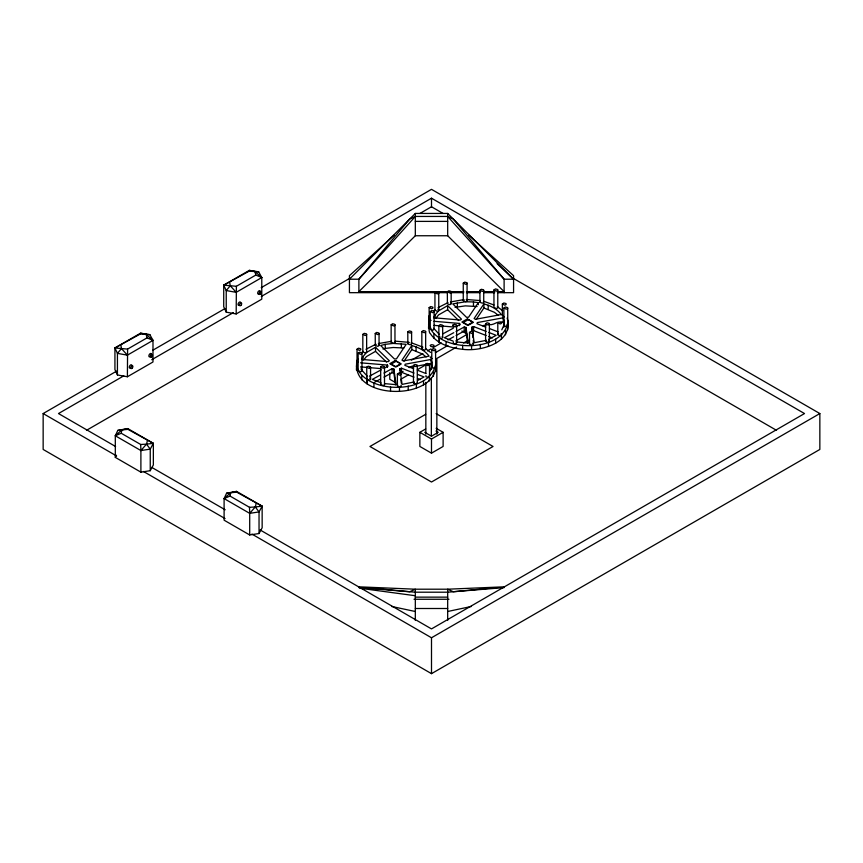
<?xml version="1.0" encoding="UTF-8"?>
<svg xmlns="http://www.w3.org/2000/svg" width="863" height="863" viewBox="0 0 863 863"><rect width="100%" height="100%" fill="white"/><g stroke="black" fill="none" stroke-linecap="round" stroke-linejoin="round"><path stroke-width="1.29" d="M127.39 376.764L127.595 349.094L147.044 337.865L152.988 340.378L152.988 361.985L127.39 376.764L117.433 374.963L114.93 369.569L114.93 347.962L140.529 333.183L149.871 334.639L152.988 340.378L127.39 355.157L117.433 353.366L114.93 347.962L140.324 333.992L149.871 334.639M236.182 313.949L236.386 286.289L255.836 275.06L261.78 277.562L261.78 299.17L236.182 313.949L226.235 312.158L223.722 306.753L223.722 285.157L249.321 270.378L258.673 271.823L261.78 277.562L236.182 292.341L226.235 290.551L223.722 285.157L249.116 271.176L258.673 271.823M356.419 365.966C365.189 395.092 433.183 395.027 435.934 362.18C440.324 402.665 345.567 400.691 357.724 358.803M356.419 370.044L356.678 360.842M428.533 328.404C429.601 298.069 427.271 332.913 430.259 333.463C437.174 344.251 450.605 348.005 462.644 349.31C481.338 351.813 514.046 342.438 507.185 318.026M431.813 368.76L430.939 359.461L405.168 364.218L404.855 365.34L413.604 368.738M503.927 327.12L503.053 317.832L477.282 322.579L476.969 323.711L485.718 327.099M508.048 320.54C505.297 353.388 437.304 353.452 428.533 324.337M147.422 440.615L146.494 444.143L150.248 449.105L140.896 450.551L115.308 435.772L121.241 433.258L121.845 429.914L127.756 428.577L153.355 443.355L153.355 464.963L150.248 470.702L140.896 472.147L115.308 457.379L115.308 435.772L117.81 430.378L127.756 428.577L127.961 429.375L153.355 443.355L150.248 449.105L150.248 470.702M256.214 503.42L255.286 506.959L259.04 511.91L249.698 513.356L224.1 498.587L230.033 496.074L230.637 492.719L236.548 491.392L262.147 506.171L262.147 527.768L259.04 533.517L249.698 534.963L224.1 520.184L224.1 498.587L226.602 493.183L236.548 491.392L236.753 492.19L262.147 506.171L259.04 511.91L259.04 533.517M140.324 333.992L140.529 333.183L146.117 334.337L152.988 340.378M249.116 271.176L249.321 270.378L254.919 271.521L261.78 277.562M357.023 349.235L358.501 348.188L360.615 348.738A1.909 1.1 0 0 1 359.375 350.346L357.023 349.235L357.023 360.961L358.382 362.05M362.827 334.391L364.294 333.345L366.419 333.895A1.909 1.1 0 0 1 365.168 335.502L362.827 334.391L362.827 351.834L365.168 352.945A1.909 1.1 0 0 0 366.419 351.349M358.145 353.194L359.623 352.158L361.737 352.708A1.909 1.1 0 0 1 360.497 354.305L358.145 353.194L358.145 370.648L360.497 371.759A1.909 1.1 0 0 0 361.737 370.151L361.068 369.742M357.023 360.961L357.66 360.173M375.232 333.452L376.71 332.417L378.825 332.967A1.909 1.1 0 0 1 377.584 334.564L375.232 333.452L375.276 345.47L377.584 346.3A1.909 1.1 0 0 0 378.825 344.693L378.512 344.456M366.732 367.25L368.21 366.203L370.335 366.753A1.909 1.1 0 0 1 369.084 368.361L366.732 367.25L366.786 379.267L369.084 380.087A1.909 1.1 0 0 0 370.324 378.49L369.655 378.07M375.232 345.189L375.869 344.402M366.732 378.976L367.379 378.188M391.144 324.79L392.622 323.744L394.736 324.294A1.909 1.1 0 0 1 393.496 325.901L391.144 324.79L391.144 342.244L393.496 343.345A1.909 1.1 0 0 0 394.736 341.748M380.691 367.012L382.169 365.966L384.283 366.516A1.909 1.1 0 0 1 383.043 368.123L380.691 367.012L380.691 384.456L383.043 385.567A1.909 1.1 0 0 0 384.466 384.24M391.144 342.244L391.435 341.694M380.691 384.456L380.982 383.906M407.789 331.942L409.267 330.907L411.381 331.457A1.909 1.1 0 0 1 410.141 333.053L407.789 331.942L407.843 343.959L410.141 344.779A1.909 1.1 0 0 0 411.381 343.183L411.068 342.945M397.368 374.046L398.846 373.01L400.971 373.56A1.909 1.1 0 0 1 399.72 375.157L397.368 374.046L397.422 386.063L399.72 386.883A1.909 1.1 0 0 0 400.971 385.286M407.789 343.668L408.792 342.73M397.368 385.772L397.66 385.222M421.834 331.586L423.312 330.551L425.437 331.101A1.909 1.1 0 0 1 424.186 332.697L421.834 331.586L421.834 349.04L424.186 350.151A1.909 1.1 0 0 0 425.437 348.555L430.572 352.406M429.138 307.595L430.615 306.559L432.73 307.109A1.909 1.1 0 0 1 431.489 308.706L429.138 307.595L429.138 319.321L431.101 320.453M413.463 365.448L414.941 364.413L417.056 364.963A1.909 1.1 0 0 1 415.815 366.559L413.463 365.448L413.463 382.902L415.815 384.013A1.909 1.1 0 0 0 417.239 382.687M434.941 292.751L436.408 291.716L438.533 292.266A1.909 1.1 0 0 1 437.282 293.862L434.941 292.751L434.941 310.205L437.282 311.316A1.909 1.1 0 0 0 438.533 309.709L437.854 309.299M430.259 311.554L431.737 310.518L433.852 311.068A1.909 1.1 0 0 1 432.611 312.665L430.259 311.554L430.259 329.008L432.611 330.119A1.909 1.1 0 0 0 433.852 328.523L433.55 328.274M429.138 319.321L429.429 318.771M421.834 349.04L422.482 348.253M413.463 382.902L413.755 382.352M434.941 310.205L435.222 309.655M430.259 329.008L430.907 328.22M447.347 291.823L448.825 290.777L450.939 291.327A1.909 1.1 0 0 1 449.699 292.935L447.347 291.823L447.401 303.841L449.699 304.661A1.909 1.1 0 0 0 450.939 303.064M431.77 349.688L433.237 348.641L435.362 349.191A1.909 1.1 0 0 1 434.121 350.788L431.77 349.688L431.77 367.131L434.121 368.242A1.909 1.1 0 0 0 435.362 366.646M438.846 325.61L440.324 324.574L442.449 325.124A1.909 1.1 0 0 1 441.198 326.721L438.846 325.61L438.9 337.627L441.198 338.447A1.909 1.1 0 0 0 442.449 336.85L442.136 336.613M438.846 337.336L439.86 336.397M463.258 283.15L464.736 282.115L466.851 282.665A1.909 1.1 0 0 1 465.61 284.261L463.258 283.15L463.258 300.604L465.61 301.716A1.909 1.1 0 0 0 466.851 300.119L466.538 299.871M463.258 300.604L463.895 299.817M479.904 290.313L481.381 289.267L483.496 289.817A1.909 1.1 0 0 1 482.255 291.414L479.904 290.313L479.957 302.32L482.255 303.15A1.909 1.1 0 0 0 483.496 301.543M469.494 332.417L470.961 331.37L473.086 331.921A1.909 1.1 0 0 1 471.834 333.528L469.494 332.417L469.537 344.434L471.834 345.254A1.909 1.1 0 0 0 473.086 343.647L472.406 343.237M479.904 302.039L480.195 301.489M469.494 344.143L469.774 343.593M493.949 289.957L495.427 288.911L497.552 289.461A1.909 1.1 0 0 1 496.301 291.058L493.949 289.957L493.949 307.401L496.301 308.512A1.909 1.1 0 0 0 497.552 306.915M485.578 323.819L487.056 322.773L489.17 323.323A1.909 1.1 0 0 1 487.929 324.93L485.578 323.819L485.578 341.273L487.929 342.374A1.909 1.1 0 0 0 489.17 340.777L488.857 340.54M485.578 341.273L486.214 340.486M502.352 304.035L503.83 302.989L505.955 303.539A1.909 1.1 0 0 1 504.704 305.135L502.352 304.035L502.352 315.761L504.326 316.894M503.884 308.048L505.362 307.001L507.476 307.552A1.909 1.1 0 0 1 506.236 309.159L503.884 308.048L503.884 325.502L506.236 326.613A1.909 1.1 0 0 0 507.476 325.006L507.164 324.768M502.352 315.761L502.644 315.211M501.079 333.808L501.392 334.046A1.909 1.1 0 0 1 500.152 335.653L498.027 335.092L498.436 333.754M503.884 325.502L504.521 324.715M429.677 371.489L431.694 367.002L431.932 362.363L430.939 359.461M501.791 329.86L503.809 325.373L504.046 320.734L503.053 317.832M115.308 457.379L116.311 455.211M362.935 356.753L361.565 359.407L388.264 361.651L389.31 360.756L375.513 347.293L366.43 352.503L362.935 356.753L362.935 359.806M435.049 315.124L433.679 317.767L460.378 320.011L461.435 319.127L447.627 305.653L438.544 310.863L435.049 315.124L435.049 318.177M411.791 345.556L401.996 360.151L403.28 360.939L429.105 356.171C425.092 350.486 418.35 347.347 411.791 345.556L411.791 349.623L404.1 361.101M478.329 302.665L468.566 317.228L466.559 317.347L452.762 303.884L465.34 301.791L473.474 301.931L478.329 302.665L478.329 304.704M483.906 303.916L474.111 318.523L475.394 319.299L501.23 314.542C497.207 308.846 490.464 305.707 483.906 303.916L483.906 307.994L476.214 319.461M425.977 375.621L425.912 376.732L428.037 377.282A1.909 1.1 0 0 0 429.278 375.685M361.521 353.107L363.043 351.241M363.636 359.979L366.43 356.57L375.513 351.36L375.513 347.293M433.636 311.467L435.157 309.612M435.75 318.339L438.544 314.941L447.627 309.731L447.627 305.653M120.874 345.222L121.467 348.566L117.433 353.366L117.433 374.963M229.666 282.406L230.259 285.75L226.235 290.551L226.235 312.158M140.896 472.147L140.896 450.551L146.494 444.143L153.355 443.355M249.698 534.963L249.698 513.356L255.286 506.959L262.147 506.171M504.111 292.676L504.111 279.213L453.237 218.986L447.681 216.44L415.319 216.44L358.889 279.213L358.889 291.64L463.776 291.64M447.681 216.44L504.111 279.213L513.571 279.213L447.681 213.441L415.319 213.441L349.429 279.213L358.889 279.213L409.763 218.986L415.319 216.44M358.889 291.64L415.319 235.75L447.681 235.75L504.111 291.64L497.39 291.64M394.359 235.07L349.429 275.685L349.429 292.676L435.513 292.676M115.308 435.772L121.845 429.914L127.961 429.375M224.1 498.587L230.637 492.719L236.753 492.19M365.934 349.278L375.88 344.251M438.048 307.638L447.994 302.622M453.453 342.039L453.032 343.388L455.157 343.938A1.909 1.1 0 0 0 456.398 342.331L456.085 342.093M261.23 287.649L431.5 189.342L819.85 413.55L819.85 449.45L431.5 673.658L43.15 449.45L43.15 413.55L116.624 371.133M152.773 350.259L225.081 308.523M123.765 375.869L58.49 413.55L115.61 446.527M151.748 359.72L233.344 312.611M261.316 296.451L431.5 198.199L804.51 413.55L431.5 628.911L260.151 529.979M419.947 213.441L431.5 206.764L443.053 213.441M86.462 430.335L349.903 278.242M411.371 360.195L422.848 353.56M427.444 350.917L430.896 348.922M433.194 347.595L441.23 342.956M400.799 372.654L403.097 371.327M409.99 367.358L412.287 366.031M435.254 352.762L447.886 345.47M455.923 340.831L467.412 334.197M401.112 379.084L408.091 375.06M417.39 369.688L425.535 364.984M456.624 347.034L436.851 358.447L436.851 434.143M463.604 342.999L468.264 340.313M425.696 414.305L369.957 446.484L431.5 482.018L493.043 446.484L436.149 413.636M436.139 428.296L443.118 432.32L443.118 446.451L431.489 453.161L419.86 446.451L419.86 432.32L425.675 428.965M419.86 432.32L431.489 439.03L443.118 432.32M251.899 534.078L431.5 637.768L819.85 413.55M442.697 333.949L453.323 328.177M455.686 326.904L460.087 324.477L459.494 323.431L434.024 321.295M369.396 376.225L381.209 369.817M384.747 367.897L387.972 366.106L387.379 365.071L360.572 362.816M453.744 332.697L444.434 337.746L453.064 341.068M456.063 331.435L464.208 327.012L465.998 327.433L468.231 343.043L456.754 341.975M380.464 374.963L372.32 379.386L380.939 382.697M383.949 373.064L392.093 368.652L393.884 369.062L396.117 384.671L384.639 383.614M447.929 339.925L453.744 336.764M456.063 335.502L464.208 331.09L465.998 331.5L467.681 343.204M374.65 382.19L380.464 379.04M383.949 377.142L392.093 372.719L393.884 373.14L395.567 384.844M488.62 339.375L496.182 335.319L488.652 332.395M417.573 380.551L424.067 376.948L417.789 374.52M486.149 331.424L473.604 326.559L471.964 327.131L471.964 331.198M472.546 331.079L473.604 330.637L486.149 335.502M414.035 373.064L401.489 368.199L399.849 368.771L399.849 370.799M431.252 356.451L430.292 357.681L432.093 358.533M414.035 377.131L401.489 372.277L399.849 372.838M450.508 301.953L463.755 299.623M455.049 307.368L465.34 305.869L477.12 306.559M378.393 343.593L391.64 341.263M385.232 344.337L380.648 345.513L394.445 358.976L396.451 358.868L406.214 344.305L393.215 343.431L385.232 344.337L385.232 348.415L382.935 348.997M486.473 340.302L474.197 342.751L471.964 327.131M414.359 381.942L402.082 384.391L399.849 368.771M447.681 611.5L471.403 606.452M482.439 325.696L486.301 324.984M488.879 324.51C493.722 325.836 497.207 320.572 501.392 322.32A1.909 1.1 0 0 1 500.152 323.916L497.8 322.805L497.8 334.542M500.475 322.374L503.053 321.899M409.03 367.573L414.186 366.624M416.764 366.149L430.939 363.539M385.232 348.415L393.215 347.498L403.787 348.005M117.81 430.378L121.845 429.914M226.602 493.183L230.637 492.719M504.186 587.595L447.681 592.201L415.319 592.201L358.814 587.595M121.241 433.258L140.691 444.488L146.494 444.143M230.033 496.074L249.493 507.304L255.286 506.959M415.319 221.392L447.681 221.392M466.462 291.64L479.904 291.64M483.938 291.64L494.704 291.64M438.199 292.676L447.617 292.676M450.313 292.676L463.755 292.676M466.452 292.676L479.904 292.676M483.938 292.676L494.693 292.676M497.39 292.676L513.571 292.676L513.571 275.685L468.641 235.07M415.319 597.142L447.681 597.142M414.024 599.267L448.976 599.267M415.319 608.501L447.681 608.501M466.279 299.504L480.011 300.551M395.437 341.165L409.116 342.363M434.024 325.362L439.386 325.815M442.072 326.041L454.132 327.055M360.572 366.883L367.271 367.444M369.957 367.67L380.68 368.577M223.722 285.157L236.386 286.289M114.93 347.962L127.595 349.094M359.968 588.253L415.319 595.729M391.597 606.452L415.319 611.5M483.906 307.994L494.402 312.309L498.264 315.275M411.791 349.623L422.287 353.938L426.149 356.904M483.949 301.349L493.916 304.973M411.834 342.978L422.935 347.163M489.472 328.555L498.221 331.942M488.652 336.473L492.417 337.929M417.358 370.195L426.106 373.582M417.789 378.587L420.303 379.569M513.097 278.242L776.538 430.335M461.899 331.025L466.3 333.56M435.977 431.025L438.221 432.32L431.489 436.203L424.758 432.32M151.748 467.39L225.178 509.785M43.15 413.55L116.624 455.977M143.441 471.457L225.081 518.587M439.353 334.488L434.089 328.695M367.239 376.117L361.975 370.335L361.198 368.059M497.325 306.645L502.687 310.766M497.099 263.657L513.571 279.213M447.627 309.731L458.674 320.507M375.513 351.36L386.559 362.136M230.259 285.75L236.182 292.341M121.467 348.566L127.39 355.157M254.919 271.521L255.836 275.06M146.117 334.337L147.044 337.865M473.269 340.313L473.636 342.913M400.777 379.342L401.338 383.248M249.493 507.304L249.698 513.356M140.691 444.488L140.896 450.551M367.109 379.849L367.142 383.938L367.142 379.871M507.703 308.113L507.778 329.774M505.535 330.691L505.535 334.758M501.446 335.243L501.425 339.342M497.778 290.022L497.778 307.476M495.642 339.202L495.642 343.269M489.397 323.884L489.397 341.338M488.501 342.298L488.501 346.365M488.188 305.189L488.188 309.267M483.722 290.378L483.722 302.104M480.335 344.391L480.335 348.469M473.604 326.559L473.604 330.637M473.474 301.931L473.474 306.009M472.913 329.839L472.913 337.627M471.576 345.394L471.576 349.461M467.077 283.226L467.077 300.669M465.998 327.433L465.998 331.5M464.208 327.012L464.208 331.09M462.644 345.243L462.644 349.31M459.494 323.431L459.526 325.653M457.347 302.708L457.347 306.775M456.624 325.437L456.624 342.891M451.166 291.888L451.166 303.625M447.681 213.441L447.681 235.75M447.681 620.454L447.681 589.202L504.111 586.829L453.237 591.748L447.681 589.202L415.319 589.202L358.889 586.829L409.763 591.748L415.319 589.202L415.319 620.454M446.074 341.565L446.074 345.642M442.676 325.675L442.676 337.411M438.76 292.816L438.76 310.27M435.588 349.752L435.664 371.403M434.089 311.629L434.089 329.083M433.895 334.11L433.895 338.177M433.42 372.32L433.42 376.397M431.5 198.199L431.5 207.422M431.489 439.03L431.489 453.161M431.5 637.768L431.5 673.658M431.349 364.283L431.349 369.591M431.349 377.563L431.349 435.998M429.504 364.51L429.504 376.246M429.332 376.872L429.31 380.971M425.837 365.081L425.837 373.053M425.837 382.352L425.837 434.143M425.664 331.662L425.664 349.105M423.528 380.842L423.528 384.909M417.282 365.524L417.282 382.978M416.387 383.927L416.387 388.005M416.074 346.829L416.074 350.896M415.319 213.441L415.319 235.75M411.608 332.007L411.608 343.744M408.221 386.031L408.221 390.098M401.489 368.199L401.489 372.277M401.36 343.571L401.36 347.638M399.461 387.023L399.461 391.101M395.286 379.849L395.286 382.438L389.785 379.267L389.785 372.773M394.963 324.855L394.963 342.309M393.884 369.062L393.884 373.14M392.093 368.652L392.093 372.719M390.529 386.872L390.529 390.95M387.411 365.254L387.411 367.282M387.379 365.071L387.379 367.099M384.51 367.077L384.51 384.531M379.051 333.528L379.051 345.254M373.949 383.204L373.949 387.271M370.561 367.314L370.561 379.04M366.646 334.456L366.646 351.91M361.975 353.258L361.975 370.712M361.78 375.739L361.78 379.817M239.396 305.189A1.866 1.079 -60 0 1 238.08 304.294A1.866 1.079 -60 0 1 239.623 302.028A1.866 1.079 -60 0 1 240.669 303.323M258.986 293.884A1.866 1.079 -60 0 1 257.67 292.978A1.866 1.079 -60 0 1 259.213 290.723A1.866 1.079 -60 0 1 260.259 292.018M130.604 368.005A1.866 1.079 -60 0 1 129.288 367.109A1.866 1.079 -60 0 1 130.831 364.844A1.866 1.079 -60 0 1 131.877 366.139M149.849 356.84A1.866 1.079 -60 0 1 148.911 355.513A1.866 1.079 -60 0 1 150.529 353.496A1.866 1.079 -60 0 1 151.467 354.822M430.324 345.383L430.777 346.462L432.59 346.775A1.909 1.1 0 0 0 433.83 345.178L431.716 344.628L430.324 345.383M425.761 364.164L426.225 365.243L428.037 365.556A1.909 1.1 0 0 0 429.278 363.959L427.163 363.399L425.761 364.164M452.892 325.092L453.345 326.171L455.157 326.484A1.909 1.1 0 0 0 456.398 324.887L454.283 324.337L452.892 325.092M395.286 360.507L389.785 363.679L395.286 366.861L400.799 363.679L395.286 360.507M467.412 318.868L461.899 322.05L467.412 325.232L472.913 322.05L467.412 318.868M396.171 361.252L391.284 364.078L396.171 366.904L401.068 364.078L396.171 361.252M468.285 319.612L463.399 322.438L468.285 325.265L473.183 322.438L468.285 319.612M439.256 342.309L439.224 338.21L439.256 342.309M240.853 305.416A1.575 0.906 -60 0 0 241.36 302.989A1.575 0.906 -60 0 0 239.493 304.628A1.575 0.906 -60 0 0 240.853 305.416M260.443 294.11A1.575 0.906 -60 0 0 260.95 291.672A1.575 0.906 -60 0 0 259.083 293.323A1.575 0.906 -60 0 0 260.443 294.11M132.061 368.231A1.575 0.906 -60 0 0 132.557 365.793A1.575 0.906 -60 0 0 130.701 367.444A1.575 0.906 -60 0 0 132.061 368.231M151.651 356.915A1.575 0.906 -60 0 0 152.147 354.488A1.575 0.906 -60 0 0 150.291 356.128A1.575 0.906 -60 0 0 151.651 356.915"/></g></svg>
